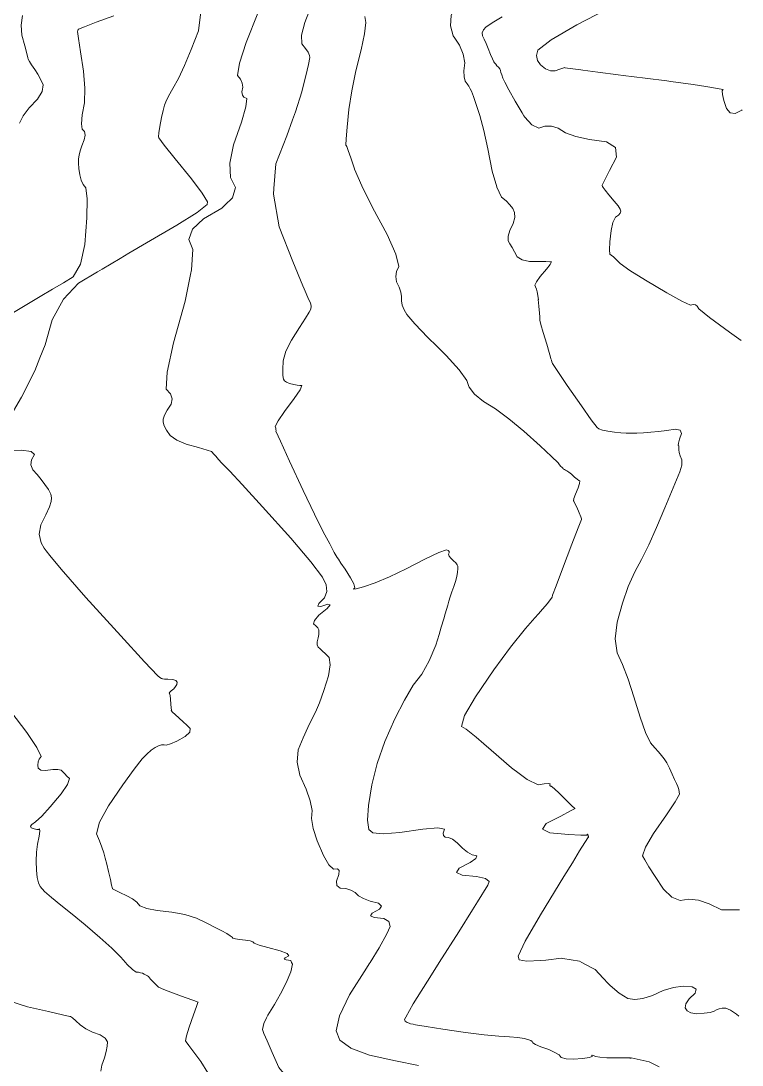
# Model space of a CAD drawing. Header units: inches. Extents: x 1337389 to 1347141, y 407035 to 414577.
# Drawn here: x 1346679 to 1347137, y 412704 to 413366 of the extents above; entities that cross this region are included whole.
import ezdxf

# ---------------------------------------------------------------- set-up
doc = ezdxf.new("R2010")
doc.units = ezdxf.units.IN
doc.header["$MEASUREMENT"] = 0
doc.layers.add('Topo', color=7, linetype='Continuous', lineweight=15, true_color=0x459900)

msp = doc.modelspace()

# ---------------------------------------------------------------- linework, layer by layer
at = {"layer": 'Topo'}
for p, q in [((1347075.0929, 413329.603, 1065), (1347061.1991, 413331.3691, 1065)), ((1347088.8741, 413327.8519, 1065), (1347075.0929, 413329.603, 1065)), ((1346890.1361, 413273.8789, 1050), (1346890.7599, 413272.012, 1050)), ((1346900.1809, 412767.7769, 1040), (1346900.7411, 412768.6921, 1040)), ((1347035.0981, 412768.6921, 1050), (1347040.8691, 412765.5519, 1050))]:
    msp.add_line(p, q, dxfattribs=at)
for points, elevation in [([(1347034.3979, 413334.808), (1347024.2911, 413336.1431), (1347024.128, 413336.247), (1347023.049, 413335.958), (1347021.0548, 413335.2738), (1347018.145, 413334.1968), (1347015.1449, 413334.2921), (1347012.052, 413335.559), (1347008.8692, 413337.998), (1347006.969, 413340.7668), (1347006.3519, 413343.868), (1347007.0191, 413347.3), (1347015.4932, 413353.789), (1347031.7739, 413363.3362), (1347055.863, 413375.9389), (1347068.515, 413386.2571), (1347068.713, 413387.564)], 1065), ([(1346956.8041, 413382.011), (1346956.601, 413381.392), (1346954.813, 413376.386), (1346952.2291, 413369.4041), (1346951.7881, 413362.7539), (1346953.488, 413356.4361), (1346954.4599, 413354.922)], 1055), ([(1346793.6699, 413373.3931), (1346791.946, 413359.62), (1346787.3391, 413347.6652), (1346783.075, 413337.591), (1346779.1539, 413329.3989), (1346775.576, 413323.0892), (1346772.9101, 413318.1621), (1346771.1561, 413314.619), (1346770.3141, 413312.4588), (1346769.4159, 413309.1181), (1346768.4639, 413304.5951), (1346767.4571, 413298.8909), (1346766.8212, 413294.8391), (1346766.5579, 413292.44), (1346766.6659, 413291.692), (1346770.176, 413286.99), (1346777.086, 413278.3349), (1346787.397, 413265.7262), (1346794.2268, 413256.6929), (1346797.5748, 413251.2381), (1346797.4431, 413249.359), (1346790.9918, 413244.4041)], 1035), ([(1346808.6331, 413248.932), (1346813.452, 413253.65), (1346815.2919, 413260.1751), (1346812.2049, 413266.6001), (1346811.8341, 413275.6571), (1346814.1793, 413287.345), (1346819.2399, 413301.6627), (1346822.0251, 413311.4491), (1346822.5332, 413316.7038), (1346820.7651, 413317.4261), (1346819.7509, 413318.8453), (1346819.4911, 413320.9609), (1346819.9858, 413323.7741), (1346819.6889, 413326.4339), (1346818.6009, 413328.94), (1346816.7208, 413331.293), (1346817.9141, 413339.0709), (1346822.1801, 413352.2761), (1346829.5181, 413370.906)], 1040), ([(1346859.6422, 413329.517), (1346860.0409, 413331.089), (1346861.7, 413338.32), (1346862.443, 413342.6421), (1346862.2699, 413344.0559), (1346861.376, 413345.973), (1346859.7619, 413348.394), (1346857.4261, 413351.318), (1346857.2538, 413356.783), (1346859.245, 413364.7888), (1346863.3999, 413375.337)], 1045), ([(1346674.6171, 413181.0201), (1346683.1191, 413186.042), (1346691.573, 413191.1249), (1346699.283, 413195.7229), (1346706.2509, 413199.836), (1346712.4748, 413203.463), (1346717.0219, 413211.5261), (1346719.8931, 413224.0229), (1346721.087, 413240.9561), (1346721.313, 413252.9431), (1346720.5701, 413259.982), (1346718.859, 413262.0751), (1346717.5229, 413264.813), (1346716.562, 413268.1971), (1346715.9769, 413272.227), (1346715.7172, 413275.652), (1346715.7829, 413278.4721), (1346716.1741, 413280.688), (1346716.926, 413283.4239), (1346718.0391, 413286.682), (1346719.5121, 413290.4601), (1346720.0159, 413293.4609), (1346719.5509, 413295.6851), (1346718.1171, 413297.132), (1346717.64, 413300.6651), (1346718.121, 413306.283), (1346719.56, 413313.988), (1346719.8521, 413323.229), (1346718.9971, 413334.0089), (1346716.9951, 413346.326), (1346715.7188, 413354.693), (1346715.1678, 413359.1111), (1346715.342, 413359.5791), (1346715.4939, 413359.9909), (1346715.6229, 413360.3481), (1346715.7299, 413360.65), (1346719.521, 413362.1989), (1346726.9971, 413364.9949), (1346738.1561, 413369.0369)], 1030), ([(1346678.306, 413300.9819), (1346680.7371, 413305.6219), (1346684.5609, 413310.7361), (1346689.778, 413316.323), (1346692.7181, 413321.2141), (1346693.3812, 413325.409), (1346691.767, 413328.907), (1346690.0172, 413332.1589), (1346688.1331, 413335.1662), (1346686.113, 413337.9272), (1346684.7171, 413340.061), (1346683.944, 413341.5679), (1346683.7949, 413342.449), (1346683.081, 413345.29), (1346681.7999, 413350.0909), (1346679.9529, 413356.8529), (1346679.438, 413363.2848), (1346680.2539, 413369.387)], 1025), ([(1346897.4662, 413368.7841), (1346897.9551, 413364.7799), (1346897.1572, 413357.6832), (1346895.0711, 413347.493), (1346891.6989, 413334.211), (1346889.106, 413321.6291), (1346887.292, 413309.7499), (1346886.2569, 413298.5719), (1346885.627, 413291.046), (1346885.4019, 413287.172), (1346885.581, 413286.949), (1346885.734, 413286.7291), (1346885.8591, 413286.51), (1346885.9571, 413286.293), (1346886.8171, 413283.773), (1346888.439, 413278.949), (1346890.1361, 413273.8789)], 1050), ([(1346997.1441, 413307.4978), (1346992.6809, 413315.052), (1346988.629, 413322.159), (1346986.0639, 413326.9961), (1346984.986, 413329.565), (1346984.1851, 413331.65), (1346983.662, 413333.2529), (1346983.4171, 413334.372), (1346982.9209, 413335.4469), (1346982.176, 413336.4788), (1346981.1809, 413337.467), (1346980.3551, 413338.3889), (1346979.6968, 413339.2469), (1346979.2069, 413340.0391), (1346978.3649, 413341.8238), (1346977.1711, 413344.602), (1346975.624, 413348.3712), (1346974.2521, 413351.598), (1346973.0539, 413354.2819), (1346972.0299, 413356.4221), (1346971.8641, 413358.4119), (1346972.557, 413360.251), (1346974.1069, 413361.9401), (1346978.0591, 413364.6771), (1346984.4119, 413368.4631)], 1060), ([(1346954.4599, 413354.922), (1346957.3299, 413350.45), (1346959.7329, 413344.7589), (1346960.6988, 413339.362), (1346960.227, 413334.2591), (1346960.3368, 413330.3301), (1346961.0299, 413327.5739), (1346962.306, 413325.9911), (1346962.701, 413325.4199)], 1055), ([(1347045.1031, 413333.43), (1347035.5689, 413334.6541), (1347034.3979, 413334.808)], 1065), ([(1347061.1991, 413331.3691), (1347057.961, 413331.78), (1347045.1031, 413333.43)], 1065), ([(1346851.6073, 413303.134), (1346853.445, 413308.257), (1346857.4667, 413320.9489), (1346859.6422, 413329.517)], 1045), ([(1346962.701, 413325.4199), (1346963.39, 413324.421), (1346964.279, 413322.8651), (1346964.9759, 413321.3229), (1346966.218, 413317.972), (1346968.0053, 413312.811), (1346970.3371, 413305.842), (1346972.8187, 413296.484), (1346975.4509, 413284.7379), (1346978.2331, 413270.6029), (1346980.9979, 413260.6929)], 1055), ([(1347105.495, 413325.5379), (1347091.467, 413327.522), (1347088.8741, 413327.8519)], 1065), ([(1347136.6282, 413309.4758), (1347136.372, 413309.347), (1347132.285, 413307.2627), (1347129.0491, 413307.5849), (1347126.6629, 413310.312), (1347125.1258, 413315.443), (1347124.2561, 413319.163), (1347124.052, 413321.4719), (1347124.513, 413322.3679), (1347113.6509, 413324.385), (1347105.495, 413325.5379)], 1065), ([(1346998.8659, 413304.933), (1346998.2201, 413305.6769), (1346997.1441, 413307.4978)], 1060), ([(1347136.1228, 413163.13), (1347128.648, 413168.4719), (1347115.926, 413177.861), (1347109.108, 413183.3267), (1347108.1951, 413184.87), (1347107.0349, 413185.7661), (1347105.6279, 413186.0159), (1347103.974, 413185.6201), (1347098.37, 413188.0541), (1347088.8169, 413193.3171), (1347075.315, 413201.4099), (1347065.505, 413207.6121), (1347059.3879, 413211.9231), (1347056.9651, 413214.342), (1347055.058, 413216.1581), (1347053.6691, 413217.371), (1347052.7958, 413217.9812), (1347052.4879, 413220.7731), (1347052.745, 413225.746), (1347053.566, 413232.9021), (1347054.7551, 413238.1039), (1347056.311, 413241.3531), (1347058.2348, 413242.65), (1347059.379, 413243.9201), (1347059.745, 413245.166), (1347059.3321, 413246.3861), (1347057.9369, 413248.5362), (1347055.5588, 413251.6159), (1347052.1989, 413255.6258), (1347049.8449, 413258.5069), (1347048.4969, 413260.257), (1347048.1531, 413260.8769), (1347047.974, 413261.3941), (1347047.9591, 413261.8071), (1347048.1081, 413262.117), (1347049.6629, 413265.153), (1347052.6239, 413270.914), (1347056.9899, 413279.4018), (1347056.3231, 413285.5149), (1347050.622, 413289.254), (1347039.8879, 413290.618), (1347031.2199, 413292.4919), (1347024.6191, 413294.8771), (1347020.085, 413297.772), (1347015.7519, 413299.2171), (1347011.6201, 413299.212), (1347007.689, 413297.7571), (1347003.222, 413299.9121), (1346998.8659, 413304.933)], 1060), ([(1346839.704, 413259.5299), (1346841.0591, 413275.215), (1346847.976, 413293.0121), (1346851.6073, 413303.134)], 1045), ([(1346890.7599, 413272.012), (1346890.8242, 413271.822), (1346895.457, 413261.3569), (1346902.3371, 413247.555), (1346911.4641, 413230.4158), (1346917.0329, 413217.9361), (1346919.0441, 413210.117), (1346917.4951, 413206.9579), (1346916.9868, 413203.7328), (1346917.5199, 413200.4421), (1346919.0929, 413197.0861), (1346920.122, 413193.9429), (1346920.6057, 413191.0151), (1346920.5451, 413188.2999), (1346921.0869, 413185.501), (1346922.23, 413182.616), (1346923.9749, 413179.6461), (1346929.0181, 413173.837), (1346937.3591, 413165.189), (1346942.964, 413159.6561)], 1050), ([(1346858.887, 413195.95), (1346858.1031, 413197.81), (1346851.837, 413213.23), (1346842.989, 413235.3241), (1346839.3974, 413255.985), (1346839.704, 413259.5299)], 1045), ([(1346980.9979, 413260.6929), (1346981.084, 413260.3859), (1346984.0052, 413254.0881), (1346986.9939, 413251.709), (1346989.3791, 413249.2809), (1346991.158, 413246.8041), (1346992.3341, 413244.28), (1346992.4101, 413241.127), (1346991.3879, 413237.3479), (1346989.266, 413232.9399), (1346988.2293, 413229.3202), (1346988.277, 413226.488), (1346989.409, 413224.443), (1346990.7409, 413222.067), (1346992.2738, 413219.358), (1346994.0081, 413216.3171), (1346997.1651, 413214.287), (1347001.7472, 413213.2681), (1347007.7541, 413213.2602), (1347012.0771, 413213.221), (1347014.719, 413213.15), (1347015.677, 413213.047), (1347014.988, 413211.444), (1347012.6499, 413208.3409), (1347008.6651, 413203.737), (1347006.179, 413200.3501), (1347005.1952, 413198.1799), (1347005.711, 413197.2279), (1347006.204, 413195.8461), (1347006.6739, 413194.0341), (1347007.1209, 413191.7941), (1347007.3878, 413190.1858), (1347007.474, 413189.2129), (1347007.3789, 413188.8739), (1347007.454, 413187.355), (1347007.6969, 413184.657), (1347008.1091, 413180.7799), (1347008.3399, 413178.062), (1347008.3883, 413176.5019), (1347008.2561, 413176.101), (1347008.9301, 413173.3611), (1347010.413, 413168.282), (1347012.7029, 413160.8649), (1347014.2981, 413155.6169), (1347015.1979, 413152.537), (1347015.4022, 413151.6252), (1347015.678, 413150.6651), (1347016.0269, 413149.656), (1347016.447, 413148.598), (1347019.6979, 413143.6058), (1347025.779, 413134.6779), (1347034.6922, 413121.8171), (1347041.012, 413112.942), (1347044.7412, 413108.0539), (1347045.8769, 413107.1531), (1347048.0901, 413106.342), (1347051.379, 413105.619), (1347055.744, 413104.9849), (1347059.6733, 413104.5679), (1347063.1639, 413104.3691), (1347066.217, 413104.387), (1347069.8281, 413104.5029), (1347073.9949, 413104.7159), (1347078.72, 413105.028), (1347083.6531, 413105.5201), (1347088.795, 413106.193), (1347094.1459, 413107.0461), (1347097.2841, 413106.3831), (1347098.21, 413104.2028), (1347096.924, 413100.508), (1347096.1951, 413097.9691), (1347096.023, 413096.5869), (1347096.4081, 413096.3618), (1347096.6011, 413095.8179), (1347096.6029, 413094.9549), (1347096.4119, 413093.7719), (1347096.6399, 413092.1409), (1347097.2859, 413090.061), (1347098.351, 413087.5319), (1347098.3198, 413084.1371), (1347097.193, 413079.874), (1347094.9709, 413074.743), (1347091.7692, 413067.1441), (1347087.587, 413057.0751), (1347082.4251, 413044.5359), (1347077.5271, 413033.5699), (1347072.8918, 413024.176), (1347068.5209, 413016.355), (1347064.4699, 413007.1389), (1347060.7391, 412996.528), (1347057.3289, 412984.5218), (1347056.1951, 412974.0509), (1347057.3388, 412965.1161), (1347060.759, 412957.7162), (1347064.3358, 412948.4289), (1347068.0691, 412937.2541), (1347071.958, 412924.1909), (1347075.4394, 412914.4449), (1347078.514, 412908.016), (1347081.1809, 412904.9031), (1347083.5069, 412902.1858), (1347085.491, 412899.864), (1347087.1339, 412897.9391), (1347088.824, 412895.3211), (1347090.5611, 412892.012), (1347092.345, 412888.01), (1347093.815, 412884.709), (1347094.9709, 412882.107), (1347095.8149, 412880.2048), (1347096.4109, 412878.4701), (1347096.759, 412876.902), (1347096.8599, 412875.501), (1347094.1681, 412870.6349), (1347088.684, 412862.3049), (1347080.409, 412850.511), (1347075.3532, 412841.8228), (1347073.517, 412836.241), (1347074.901, 412833.766), (1347077.5659, 412829.424), (1347081.5119, 412823.217), (1347086.7377, 412815.1441), (1347092.0179, 412810.0519), (1347097.352, 412807.942), (1347102.7399, 412808.8129), (1347108.8961, 412808.109), (1347115.8189, 412805.8311), (1347123.511, 412801.9791), (1347134.8763, 412802.1411)], 1055), ([(1346786.9451, 413205.08), (1346787.541, 413207.9479), (1346788.338, 413220.9861), (1346785.8189, 413227.2811), (1346788.0371, 413233.72), (1346794.9928, 413240.301), (1346806.6859, 413247.025), (1346808.6331, 413248.932)], 1040), ([(1346790.9918, 413244.4041), (1346790.9651, 413244.3829), (1346778.1409, 413236.3089), (1346758.9719, 413225.137), (1346747.693, 413218.514)], 1035), ([(1346747.693, 413218.514), (1346742.1929, 413215.284), (1346730.7358, 413208.4898)], 1035), ([(1346730.7358, 413208.4898), (1346727.8029, 413206.7501), (1346715.8039, 413199.534), (1346706.268, 413189.402), (1346699.196, 413176.353), (1346694.5879, 413160.388), (1346691.3239, 413152.1278)], 1035), ([(1346900.7411, 412768.6921), (1346906.422, 412777.976), (1346911.3659, 412786.7527), (1346913.3671, 412791.4149), (1346912.696, 412794.6989), (1346909.3551, 412796.6068), (1346903.3421, 412797.1371), (1346900.8829, 412798.2861), (1346901.9771, 412800.054), (1346906.6251, 412802.4421), (1346907.959, 412804.4883), (1346905.9781, 412806.192), (1346900.6841, 412807.556), (1346896.458, 412809.1629), (1346893.301, 412811.0161), (1346891.2131, 412813.1128), (1346888.584, 412814.616), (1346885.4141, 412815.5239), (1346881.7037, 412815.836), (1346879.723, 412817.421), (1346879.4711, 412820.277), (1346880.9479, 412824.4059), (1346881.1101, 412827.0309), (1346879.957, 412828.1551), (1346877.4879, 412827.776), (1346874.529, 412830.588), (1346871.0821, 412836.5899), (1346867.146, 412845.7819), (1346864.6389, 412853.5819), (1346863.5631, 412859.9889), (1346863.9171, 412865.0028), (1346862.7919, 412871.2409), (1346860.1879, 412878.7041), (1346856.106, 412887.3901), (1346854.441, 412895.6929), (1346855.1941, 412903.613), (1346858.365, 412911.15), (1346861.251, 412917.627), (1346863.8511, 412923.0441), (1346866.167, 412927.4019), (1346868.689, 412933.4141), (1346871.4181, 412941.081), (1346874.354, 412950.4019), (1346875.488, 412957.4089), (1346874.8202, 412962.1029), (1346872.3509, 412964.483), (1346870.348, 412966.3871), (1346868.811, 412967.816), (1346867.7409, 412968.77), (1346867.2209, 412970.2109), (1346867.25, 412972.141), (1346867.8279, 412974.5581), (1346868.1711, 412976.61), (1346868.2791, 412978.297), (1346868.1531, 412979.6179), (1346867.531, 412980.9069), (1346866.4141, 412982.1649), (1346864.8001, 412983.39), (1346865.4342, 412985.6481), (1346868.3149, 412988.939), (1346873.4431, 412993.262), (1346875.3331, 412995.6211), (1346873.9851, 412996.0161), (1346869.399, 412994.447), (1346867.5059, 412994.5809), (1346868.307, 412996.418), (1346871.802, 412999.958), (1346873.3482, 413003.9111), (1346872.9459, 413008.2779), (1346870.5941, 413013.057), (1346863.0761, 413022.8919), (1346850.3889, 413037.783), (1346832.5351, 413057.73), (1346819.7, 413071.9149), (1346811.8828, 413080.3402), (1346809.0849, 413083.0052), (1346806.6398, 413085.469), (1346804.5471, 413087.734), (1346802.8081, 413089.798), (1346801.5081, 413091.3141), (1346800.649, 413092.2809), (1346800.2292, 413092.699), (1346797.3278, 413093.6969), (1346791.944, 413095.2759), (1346784.079, 413097.436), (1346778.0821, 413099.986), (1346773.9551, 413102.928), (1346771.6959, 413106.2601), (1346770.21, 413109.1119), (1346769.495, 413111.484), (1346769.553, 413113.3761), (1346770.4159, 413115.8949), (1346772.083, 413119.043), (1346774.556, 413122.8179), (1346775.2641, 413126.2819), (1346774.209, 413129.435), (1346771.3899, 413132.2752), (1346771.9878, 413143.0112), (1346776.0001, 413161.6411), (1346783.4291, 413188.1661), (1346786.9451, 413205.08)], 1040), ([(1346947.467, 412986.6999), (1346948.4281, 412989.8641), (1346950.0329, 412995.3509), (1346950.6711, 412997.8548), (1346951.531, 413000.6581), (1346952.6139, 413003.758), (1346953.9189, 413007.1551), (1346954.949, 413010.3679), (1346955.703, 413013.397), (1346956.1809, 413016.243), (1346956.37, 413018.4449), (1346956.2701, 413020.0039), (1346955.882, 413020.9189), (1346955.028, 413022.0709), (1346953.7091, 413023.4569), (1346951.925, 413025.0799), (1346950.86, 413026.459), (1346950.5139, 413027.5949), (1346950.8869, 413028.4891), (1346950.789, 413029.272), (1346950.2211, 413029.9461), (1346949.1819, 413030.511), (1346944.3971, 413028.774), (1346935.8661, 413024.7348), (1346923.5892, 413018.395), (1346912.947, 413013.3281), (1346903.9418, 413009.534), (1346896.572, 413007.0118), (1346891.9611, 413005.6361), (1346890.1068, 413005.406), (1346891.0101, 413006.322), (1346890.433, 413008.7401), (1346888.3761, 413012.662), (1346884.8379, 413018.0871), (1346882.2411, 413022.0451), (1346880.5869, 413024.5339), (1346879.875, 413025.5562), (1346878.049, 413028.7652), (1346875.111, 413034.1621), (1346871.0599, 413041.7461), (1346865.4568, 413053.0369), (1346858.3019, 413068.0359), (1346849.5948, 413086.7409), (1346843.8231, 413099.3189), (1346840.9861, 413105.7681), (1346841.0829, 413106.0891), (1346841.0461, 413106.6731), (1346840.875, 413107.522), (1346840.5701, 413108.634), (1346842.432, 413112.1599), (1346846.4619, 413118.0981), (1346852.659, 413126.4492), (1346856.3511, 413131.9881), (1346857.538, 413134.7151), (1346856.2199, 413134.63), (1346854.478, 413134.811), (1346852.3131, 413135.2571), (1346849.723, 413135.9679), (1346847.7818, 413136.7589), (1346846.4892, 413137.6302), (1346845.844, 413138.5808), (1346845.469, 413140.9939), (1346845.363, 413144.8689), (1346845.5261, 413150.205), (1346847.363, 413156.401), (1346850.8741, 413163.4589), (1346856.0581, 413171.377), (1346859.821, 413177.2799), (1346862.1609, 413181.1681), (1346863.0787, 413183.042), (1346863.323, 413184.9818), (1346862.8931, 413186.989), (1346861.7879, 413189.0631), (1346858.887, 413195.95)], 1045), ([(1346942.964, 413159.6561), (1346948.9977, 413153.7001), (1346957.237, 413144.597), (1346962.077, 413137.8769), (1346963.1519, 413134.6441)], 1050), ([(1346691.3239, 413152.1278), (1346688.1149, 413144.0071), (1346679.777, 413127.2081), (1346669.575, 413109.9939)], 1035), ([(1346963.1519, 413134.6441), (1346963.518, 413133.541), (1346967.0231, 413129.0751), (1346972.594, 413124.4788), (1346980.2291, 413119.7521), (1346988.7669, 413113.4812), (1346998.2091, 413105.6681), (1347008.554, 413096.311), (1347015.7901, 413089.6309), (1347019.9161, 413085.629)], 1050), ([(1346669.5528, 413093.22), (1346679.7329, 413093.6611), (1346685.8691, 413092.8628), (1346687.96, 413090.8251), (1346686.007, 413087.548), (1346685.6199, 413084.3329), (1346686.7991, 413081.18), (1346689.545, 413078.0891), (1346692.12, 413074.9649), (1346694.5239, 413071.8069), (1346696.756, 413068.6151), (1346698.172, 413065.7761), (1346698.7719, 413063.29), (1346698.5559, 413061.156), (1346697.3551, 413057.604), (1346695.1681, 413052.633), (1346691.9949, 413046.243), (1346690.954, 413040.2888), (1346692.0442, 413034.7701), (1346694.1381, 413031.4651)], 1035), ([(1347019.9161, 413085.629), (1347020.9322, 413084.304), (1347021.7012, 413083.3571), (1347022.22, 413082.7859), (1347022.4918, 413082.5941), (1347022.7863, 413082.3411), (1347023.103, 413082.027), (1347023.443, 413081.653), (1347023.967, 413081.275), (1347024.6772, 413080.892), (1347025.5711, 413080.504), (1347026.8249, 413079.652), (1347028.4401, 413078.3341), (1347030.4159, 413076.552), (1347031.949, 413075.247), (1347033.039, 413074.418), (1347033.687, 413074.0671), (1347033.564, 413072.5049), (1347032.6719, 413069.735), (1347031.01, 413065.754), (1347030.0029, 413063.009), (1347029.6508, 413061.499), (1347029.954, 413061.2241), (1347030.6591, 413059.853), (1347031.768, 413057.388), (1347033.279, 413053.8268), (1347034.2721, 413051.3661), (1347034.7462, 413050.0049), (1347034.7021, 413049.743), (1347032.684, 413044.3911), (1347028.6919, 413033.9509), (1347022.7258, 413018.4201), (1347018.6399, 413007.6421), (1347016.4349, 413001.6161), (1347016.1101, 413000.3417), (1347013.1258, 412996.3939), (1347010.0349, 412992.7679)], 1050), ([(1346694.1381, 413031.4651), (1346695.265, 413029.687), (1346697.684, 413026.756)], 1035), ([(1346697.684, 413026.756), (1346704.7611, 413018.1842), (1346720.532, 413000.262), (1346742.5779, 412975.9189), (1346757.7422, 412959.35), (1346766.0239, 412950.553), (1346767.4241, 412949.529), (1346768.4301, 412948.847), (1346769.0409, 412948.5061), (1346769.257, 412948.508), (1346770.431, 412948.4463), (1346772.563, 412948.3199), (1346775.654, 412948.132), (1346777.6058, 412947.5271), (1346778.4209, 412946.5051), (1346778.0959, 412945.0678), (1346777.3591, 412943.67), (1346776.2076, 412942.3111), (1346774.643, 412940.9918), (1346773.6839, 412940.0491), (1346773.331, 412939.482), (1346773.5832, 412939.291), (1346773.857, 412938.0489), (1346774.1541, 412935.758), (1346774.4729, 412932.4158), (1346774.6612, 412930.086), (1346774.719, 412928.7679), (1346774.646, 412928.4609), (1346775.449, 412927.4979), (1346777.1279, 412925.8769), (1346779.684, 412923.5991), (1346782.125, 412921.3699), (1346784.4511, 412919.1908), (1346786.6619, 412917.06), (1346786.356, 412914.6769), (1346783.5321, 412912.0403), (1346778.1919, 412909.1509), (1346774.1659, 412907.3161), (1346771.4559, 412906.5341), (1346770.0601, 412906.8049), (1346768.4211, 412906.6459), (1346766.539, 412906.0588), (1346764.414, 412905.0411), (1346761.976, 412903.3199), (1346759.2231, 412900.896), (1346756.1571, 412897.767), (1346751.0551, 412891.25), (1346743.9171, 412881.3449), (1346734.7441, 412868.051), (1346729.216, 412857.707), (1346727.3331, 412850.3131), (1346729.0949, 412845.8689), (1346730.5841, 412841.8121), (1346731.799, 412838.1422), (1346732.7401, 412834.8588), (1346733.756, 412830.946), (1346734.8462, 412826.4029), (1346736.011, 412821.2299), (1346736.84, 412817.6621), (1346737.3309, 412815.7003), (1346737.4863, 412815.3418), (1346739.062, 412814.444), (1346742.06, 412813.005), (1346746.4799, 412811.0241), (1346750.067, 412808.967), (1346752.822, 412806.832), (1346754.744, 412804.6209), (1346759.069, 412802.8581), (1346765.7972, 412801.5441), (1346774.9289, 412800.679), (1346783.1931, 412799.0602), (1346790.5891, 412796.6871), (1346797.1159, 412793.56), (1346802.4902, 412790.902), (1346806.711, 412788.715), (1346809.7791, 412786.9969), (1346811.9711, 412785.658), (1346813.2859, 412784.6991), (1346813.726, 412784.1198), (1346815.2901, 412783.6269), (1346817.9772, 412783.2202), (1346821.7879, 412782.8982), (1346824.6039, 412782.4071), (1346826.4262, 412781.746), (1346827.254, 412780.9151), (1346830.398, 412779.6929), (1346835.8569, 412778.0809), (1346843.6329, 412776.079), (1346848.0508, 412774.351), (1346849.11, 412772.8957), (1346846.8108, 412771.715), (1346846.27, 412770.841), (1346847.4871, 412770.2719), (1346850.4599, 412770.01), (1346850.975, 412768.6921)], 1035), ([(1346944.4349, 412976.7961), (1346945.857, 412981.3969), (1346947.467, 412986.6999)], 1045), ([(1347005.2599, 412987.2848), (1346999.18, 412980.4799), (1346989.7432, 412968.624), (1346979.172, 412954.2041), (1346967.4669, 412937.221), (1346960.6451, 412925.2899), (1346958.706, 412918.4099), (1346961.65, 412916.5822), (1346967.9163, 412911.5838), (1346972.9091, 412907.33)], 1050), ([(1347010.0349, 412992.7679), (1347007.4829, 412989.7741), (1347005.2599, 412987.2848)], 1050), ([(1346965.7212, 412802.1429), (1346968.8598, 412807.138), (1346975.3129, 412817.7727), (1346976.307, 412820.089), (1346973.952, 412821.8991), (1346968.2492, 412823.2029), (1346959.1979, 412824.0009), (1346955.496, 412825.731), (1346957.144, 412828.3931), (1346964.14, 412831.987), (1346967.8669, 412834.6249), (1346968.3232, 412836.3061), (1346965.5109, 412837.03), (1346962.5191, 412838.6339), (1346959.3492, 412841.118), (1346956, 412844.481), (1346953.053, 412846.7829), (1346950.508, 412848.025), (1346948.364, 412848.206), (1346947.22, 412849.1209), (1346947.074, 412850.771), (1346947.9281, 412853.1561), (1346943.616, 412853.9969), (1346934.138, 412853.2939), (1346919.495, 412851.0481), (1346908.925, 412850.2601), (1346902.4289, 412850.9301), (1346900.0059, 412853.058), (1346899.0861, 412858.8361), (1346899.6702, 412868.2659), (1346901.757, 412881.3449), (1346905.2538, 412894.8468), (1346910.1619, 412908.7701), (1346916.481, 412923.1159), (1346922.4691, 412935.0173), (1346928.1269, 412944.475), (1346933.454, 412951.4877), (1346938.1848, 412959.979), (1346942.319, 412969.949), (1346944.4349, 412976.7961)], 1045), ([(1346745.6551, 412768.6921), (1346742.7351, 412772.0511), (1346736.9391, 412777.786), (1346729.395, 412784.5979), (1346720.1029, 412792.4881), (1346711.8731, 412799.3231), (1346704.7071, 412805.1019), (1346698.603, 412809.8249), (1346694.188, 412813.7319), (1346691.4618, 412816.8229), (1346690.4241, 412819.0981), (1346689.6719, 412822.555), (1346689.2071, 412827.1931), (1346689.0281, 412833.0128), (1346689.248, 412838.556), (1346689.866, 412843.8209), (1346690.882, 412848.8099), (1346691.319, 412852.0099), (1346691.177, 412853.4231), (1346690.455, 412853.0469), (1346689.3197, 412853.0279), (1346687.7701, 412853.3649), (1346685.805, 412854.0588), (1346685.292, 412855.032), (1346686.2302, 412856.2868), (1346688.6191, 412857.8211), (1346692.5069, 412861.542), (1346697.8921, 412867.449), (1346704.776, 412875.542), (1346708.8389, 412881.4871), (1346710.0799, 412885.283), (1346708.4999, 412886.93), (1346707.1139, 412888.3581), (1346705.921, 412889.5668), (1346704.9221, 412890.555), (1346702.7671, 412891.024), (1346699.4572, 412890.9731), (1346694.991, 412890.4019), (1346691.9192, 412890.703), (1346690.24, 412891.8749), (1346689.954, 412893.9181), (1346690.1702, 412895.851), (1346690.8858, 412897.6749), (1346692.104, 412899.3881), (1346689.4971, 412904.986), (1346683.0651, 412914.469), (1346672.8089, 412927.836)], 1030), ([(1346972.9091, 412907.33), (1346977.503, 412903.4149), (1346990.411, 412892.0749), (1346995.3222, 412888.4321)], 1050), ([(1346995.3222, 412888.4321), (1347000.33, 412884.7169), (1347007.2588, 412881.3401), (1347011.1979, 412881.944), (1347013.7469, 412882.1329), (1347014.907, 412881.9072), (1347014.6781, 412881.2651), (1347014.7169, 412880.8209), (1347015.0249, 412880.5749), (1347015.602, 412880.526), (1347017.522, 412878.9511), (1347020.787, 412875.8481), (1347025.397, 412871.2191), (1347028.5801, 412868.104), (1347030.337, 412866.5041), (1347030.669, 412866.419), (1347027.7749, 412864.7621), (1347021.6551, 412861.5331), (1347012.3101, 412856.732), (1347009.998, 412853.1858), (1347014.719, 412850.8951), (1347026.474, 412849.859), (1347034.3401, 412849.3349), (1347038.316, 412849.3228), (1347038.403, 412849.8238), (1347038.537, 412849.9848), (1347038.7189, 412849.808), (1347038.9481, 412849.291), (1347039.105, 412848.8811), (1347039.1911, 412848.5749), (1347039.2051, 412848.376), (1347039.1268, 412848.153), (1347038.9571, 412847.905), (1347038.6932, 412847.6339), (1347033.5831, 412839.3901), (1347029.0119, 412831.9441)], 1050), ([(1347029.0119, 412831.9441), (1347023.627, 412823.1731), (1347008.8241, 412798.9831), (1346999.152, 412782.127), (1346994.6088, 412772.6041), (1346995.198, 412770.414), (1346999.9671, 412769.4859), (1347008.9181, 412769.8221), (1347012.1542, 412770.2151)], 1050), ([(1346944.532, 412768.6921), (1346956.9468, 412788.1829), (1346965.7212, 412802.1429)], 1045), ([(1346745.6551, 412768.6921), (1346746.783, 412767.394), (1346749.9829, 412764.2411), (1346752.3369, 412762.5939), (1346753.844, 412762.4511), (1346755.2069, 412762.1841), (1346756.427, 412761.7919), (1346757.504, 412761.276), (1346758.391, 412760.8381), (1346759.0872, 412760.4771), (1346759.594, 412760.1929), (1346760.161, 412759.701), (1346760.791, 412759), (1346761.4809, 412758.0909), (1346762.241, 412757.2141), (1346763.0679, 412756.3701), (1346763.9639, 412755.5591), (1346764.852, 412754.7409), (1346765.7311, 412753.917), (1346766.602, 412753.0869), (1346769.8639, 412751.5611), (1346775.5159, 412749.339), (1346783.5589, 412746.4203), (1346788.9201, 412744.4551), (1346791.5992, 412743.445), (1346791.595, 412743.388), (1346790.654, 412740.7239), (1346788.7761, 412735.453), (1346785.9599, 412727.5739), (1346784.2361, 412722.1019), (1346783.6038, 412719.036), (1346784.063, 412718.3761), (1346785.8448, 412715.9631), (1346788.9521, 412711.7961), (1346790.2111, 412710.1129)], 1030), ([(1346850.975, 412768.6921), (1346851.4398, 412767.4999), (1346850.4269, 412762.7401), (1346847.4198, 412755.7322), (1346843.9839, 412748.8129), (1346840.119, 412741.9829), (1346835.8249, 412735.242), (1346835.0459, 412733.6229)], 1035), ([(1346888.201, 412714.5279), (1346881.44, 412719.428), (1346879.1529, 412725.2468), (1346881.24, 412734.7971), (1346887.7, 412748.075), (1346898.5331, 412765.083), (1346900.1809, 412767.7769)], 1040), ([(1346944.532, 412768.6921), (1346939.574, 412760.9079), (1346928.1311, 412742.3751), (1346923.459, 412734.0799)], 1045), ([(1347012.1542, 412770.2151), (1347022.0511, 412771.4191), (1347023.0452, 412771.2561)], 1050), ([(1347023.0452, 412771.2561), (1347033.5539, 412769.5318), (1347035.0981, 412768.6921)], 1050), ([(1347040.8691, 412765.5519), (1347043.427, 412764.1599), (1347048.504, 412758.7072)], 1050), ([(1347048.504, 412758.7072), (1347051.671, 412755.3041), (1347052.9631, 412754.1649)], 1050), ([(1347052.9631, 412754.1649), (1347058.612, 412749.185), (1347064.2519, 412745.8039), (1347068.5888, 412745.1612), (1347073.759, 412745.789), (1347079.7619, 412747.6871), (1347086.5979, 412750.8571), (1347093.0612, 412752.828), (1347099.1501, 412753.5988), (1347104.866, 412753.1721), (1347107.4251, 412751.696), (1347106.827, 412749.1701), (1347103.072, 412745.594), (1347100.9689, 412742.5331), (1347100.5177, 412739.9861), (1347101.7181, 412737.954), (1347104.1391, 412736.6881), (1347107.7811, 412736.188), (1347112.6421, 412736.4541), (1347116.371, 412736.9541), (1347118.966, 412737.6869), (1347120.427, 412738.6531), (1347122.1278, 412739.3089), (1347124.0691, 412739.6562), (1347126.2501, 412739.692), (1347129.2811, 412738.4309), (1347133.162, 412735.873), (1347134.6433, 412734.666)], 1050), ([(1346730.076, 412699.6469), (1346730.5841, 412703.602), (1346732.243, 412708.2449), (1346733.409, 412712.2411), (1346734.0811, 412715.5922), (1346734.2599, 412718.298), (1346732.7381, 412720.6959), (1346729.517, 412722.788), (1346724.5949, 412724.5741), (1346720.3729, 412726.662), (1346716.8488, 412729.052), (1346714.0249, 412731.745), (1346711.9991, 412733.5451), (1346710.77, 412734.454), (1346710.3391, 412734.4711), (1346705.6561, 412735.4999), (1346696.7198, 412737.539), (1346683.532, 412740.589), (1346670.933, 412744.5878)], 1025), ([(1346835.0459, 412733.6229), (1346833.2769, 412729.946), (1346832.476, 412726.0961), (1346833.421, 412723.6909), (1346835.4619, 412718.8839), (1346838.598, 412711.6751), (1346842.8301, 412702.064), (1346848.9861, 412694.6971), (1346857.0671, 412689.572), (1346867.073, 412686.69), (1346872.8409, 412685.381)], 1035), ([(1346923.459, 412734.0799), (1346922.6151, 412732.582), (1346923.028, 412731.531), (1346924.302, 412730.608), (1346925.5171, 412730.1549)], 1045), ([(1346925.5171, 412730.1549), (1346926.4379, 412729.8111), (1346927.987, 412729.465)], 1045), ([(1346927.987, 412729.465), (1346929.4359, 412729.142), (1346936.2261, 412728.008), (1346946.808, 412726.4092), (1346961.183, 412724.346), (1346973.0159, 412722.841), (1346982.3091, 412721.8951), (1346989.06, 412721.5069), (1346994.4011, 412721.049), (1346998.3309, 412720.5211), (1347000.8499, 412719.9231), (1347002.6051, 412719.254), (1347003.5962, 412718.514), (1347003.8231, 412717.7041), (1347005.643, 412716.58), (1347009.054, 412715.142), (1347014.056, 412713.3901), (1347017.878, 412711.6779), (1347020.5172, 412710.0059), (1347021.975, 412708.3749), (1347024.9731, 412707.4642), (1347029.512, 412707.2711), (1347035.592, 412707.7969), (1347039.5841, 412708.3859), (1347041.4889, 412709.0381), (1347041.3069, 412709.7519), (1347041.598, 412709.9849), (1347042.3629, 412709.7371), (1347043.6019, 412709.008), (1347046.4011, 412708.5091), (1347050.7589, 412708.238), (1347056.678, 412708.196), (1347060.9641, 412708.1609), (1347063.617, 412708.133), (1347064.6369, 412708.111), (1347065.343, 412708.089), (1347065.7332, 412708.0681), (1347065.809, 412708.0459), (1347065.9081, 412708.0491), (1347066.0319, 412708.076), (1347066.1812, 412708.1268), (1347068.1608, 412707.7322), (1347071.9731, 412706.8898), (1347077.618, 412705.603), (1347084.1311, 412702.4691)], 1045), ([(1346790.2111, 412710.1129), (1346793.3828, 412705.8759), (1346797.7449, 412698.731), (1346802.0389, 412690.3599), (1346806.2641, 412680.765), (1346815.8521, 412672.4169), (1346830.803, 412665.318), (1346833.3702, 412664.579)], 1030), ([(1346931.321, 412703.2478), (1346916.9223, 412706.1969), (1346900.3243, 412709.903), (1346888.497, 412714.3131), (1346888.201, 412714.5279)], 1040)]:
    msp.add_lwpolyline(points, dxfattribs=dict(at, elevation=elevation))

doc.saveas('drawing.dxf')
